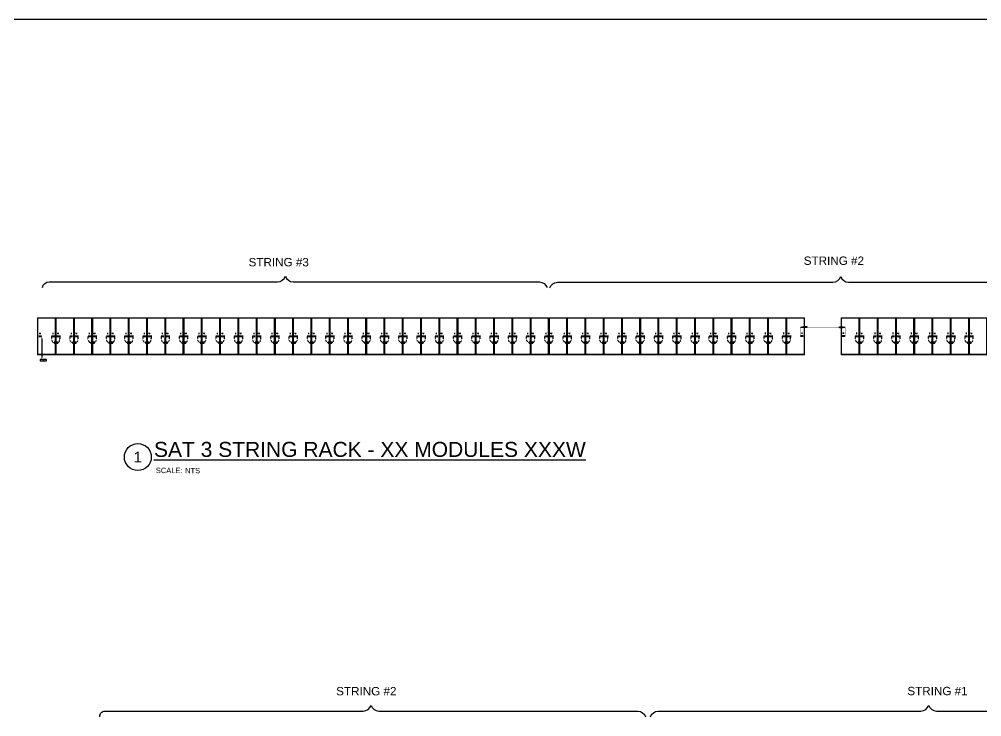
# Model space of a CAD drawing. Header units: feet. Extents: x -9903 to 12307, y -41 to 4121.
# Drawn here: x 8248 to 10553, y 2451 to 4121 of the extents above; entities that cross this region are included whole.
import ezdxf
from ezdxf.enums import TextEntityAlignment as Align

# ---------------------------------------------------------------- set-up
doc = ezdxf.new("R2010")
doc.units = ezdxf.units.FT
doc.header["$MEASUREMENT"] = 0
doc.linetypes.add('HIDDEN', pattern=[0.375, 0.25, -0.125])
for name, color, linetype in [('E-HARN-COMP', 8, 'Continuous'), ('E-TRNK-CABL-NEG', 6, 'HIDDEN'), ('E-TRUNK-CABLE-POS', 6, 'HIDDEN'), ('G-ANNO-TEXT', 1, 'Continuous'), ('Polarity-Text', 7, 'Continuous')]:
    doc.layers.add(name, color=color, linetype=linetype)
doc.styles.add('NEI-A', font='arial.ttf')

# ---------------------------------------------------------------- blocks, each defined once
blk = doc.blocks.new('DETAIL_TITLE')
blk.add_circle((0.592, -0.513), 0.25)
at = {"style": 'NEI-A'}
blk.add_attdef('DETAIL_TITLE_001', (0.91, -0.485), '', height=0.2, dxfattribs=at)
at = {"style": 'NEI-A', "flags": 8}
blk.add_attdef('#', text='', height=0.2, dxfattribs=at).set_placement((0.592, -0.511), align=Align.MIDDLE_CENTER)
at = {"style": 'NEI-A'}
for tag, p in [('SCALE:', (0.939, -0.738)), ('1"_=_', (1.547, -0.738))]:
    blk.add_attdef(tag, text='', height=0.1, dxfattribs=at).set_placement(p, align=Align.BOTTOM_LEFT)

msp = doc.modelspace()

# ---------------------------------------------------------------- linework, layer by layer
msp.add_line((8204.9, 4121), (12307.4, 4121))
at = {"lineweight": 5}
for points in [[(8335.5, 3406.2), (8335.5, 3317.6), (8291.8, 3317.6), (8291.8, 3406.2)], [(8334.2, 3404.9), (8293.1, 3404.9), (8293.1, 3318.8), (8334.2, 3318.8)], [(8379.2, 3406.2), (8379.2, 3317.6), (8335.5, 3317.6), (8335.5, 3406.2)], [(8378, 3404.9), (8336.8, 3404.9), (8336.8, 3318.8), (8378, 3318.8)], [(8423, 3406.2), (8423, 3317.6), (8379.3, 3317.6), (8379.3, 3406.2)], [(8421.7, 3404.9), (8380.6, 3404.9), (8380.6, 3318.8), (8421.7, 3318.8)], [(8466.7, 3406.2), (8466.7, 3317.6), (8423, 3317.6), (8423, 3406.2)], [(8465.4, 3404.9), (8424.3, 3404.9), (8424.3, 3318.8), (8465.4, 3318.8)], [(8510.4, 3406.2), (8510.4, 3317.6), (8466.7, 3317.6), (8466.7, 3406.2)], [(8509.2, 3404.9), (8468, 3404.9), (8468, 3318.8), (8509.2, 3318.8)], [(8554.2, 3406.2), (8554.2, 3317.6), (8510.5, 3317.6), (8510.5, 3406.2)], [(8552.9, 3404.9), (8511.7, 3404.9), (8511.7, 3318.8), (8552.9, 3318.8)], [(8597.9, 3406.2), (8597.9, 3317.6), (8554.2, 3317.6), (8554.2, 3406.2)], [(8596.6, 3404.9), (8555.5, 3404.9), (8555.5, 3318.8), (8596.6, 3318.8)], [(8641.6, 3406.2), (8641.6, 3317.6), (8597.9, 3317.6), (8597.9, 3406.2)], [(8640.4, 3404.9), (8599.2, 3404.9), (8599.2, 3318.8), (8640.4, 3318.8)], [(8685.4, 3406.2), (8685.4, 3317.6), (8641.7, 3317.6), (8641.7, 3406.2)], [(8684.1, 3404.9), (8643, 3404.9), (8643, 3318.8), (8684.1, 3318.8)], [(8729.1, 3406.2), (8729.1, 3317.6), (8685.4, 3317.6), (8685.4, 3406.2)], [(8727.9, 3404.9), (8686.7, 3404.9), (8686.7, 3318.8), (8727.9, 3318.8)], [(8772.9, 3406.2), (8772.9, 3317.6), (8729.2, 3317.6), (8729.2, 3406.2)], [(8771.6, 3404.9), (8730.4, 3404.9), (8730.4, 3318.8), (8771.6, 3318.8)], [(8816.6, 3406.2), (8816.6, 3317.6), (8772.9, 3317.6), (8772.9, 3406.2)], [(8815.3, 3404.9), (8774.2, 3404.9), (8774.2, 3318.8), (8815.3, 3318.8)], [(8860.4, 3406.2), (8860.4, 3317.6), (8816.7, 3317.6), (8816.7, 3406.2)], [(8859.1, 3404.9), (8817.9, 3404.9), (8817.9, 3318.8), (8859.1, 3318.8)], [(8904.1, 3406.2), (8904.1, 3317.6), (8860.4, 3317.6), (8860.4, 3406.2)], [(8902.8, 3404.9), (8861.7, 3404.9), (8861.7, 3318.8), (8902.8, 3318.8)], [(8947.8, 3406.2), (8947.8, 3317.6), (8904.1, 3317.6), (8904.1, 3406.2)], [(8946.5, 3404.9), (8905.4, 3404.9), (8905.4, 3318.8), (8946.5, 3318.8)], [(8991.5, 3406.2), (8991.5, 3317.6), (8947.8, 3317.6), (8947.8, 3406.2)], [(8990.3, 3404.9), (8949.1, 3404.9), (8949.1, 3318.8), (8990.3, 3318.8)], [(9035.3, 3406.2), (9035.3, 3317.6), (8991.6, 3317.6), (8991.6, 3406.2)], [(9034, 3404.9), (8992.9, 3404.9), (8992.9, 3318.8), (9034, 3318.8)], [(9079, 3406.2), (9079, 3317.6), (9035.3, 3317.6), (9035.3, 3406.2)], [(9077.7, 3404.9), (9036.6, 3404.9), (9036.6, 3318.8), (9077.7, 3318.8)], [(9122.8, 3406.2), (9122.8, 3317.6), (9079.1, 3317.6), (9079.1, 3406.2)], [(9121.5, 3404.9), (9080.3, 3404.9), (9080.3, 3318.8), (9121.5, 3318.8)], [(9166.5, 3406.2), (9166.5, 3317.6), (9122.8, 3317.6), (9122.8, 3406.2)], [(9165.2, 3404.9), (9124.1, 3404.9), (9124.1, 3318.8), (9165.2, 3318.8)], [(9210.2, 3406.2), (9210.2, 3317.6), (9166.6, 3317.6), (9166.6, 3406.2)], [(9209, 3404.9), (9167.8, 3404.9), (9167.8, 3318.8), (9209, 3318.8)], [(9254, 3406.2), (9254, 3317.6), (9210.3, 3317.6), (9210.3, 3406.2)], [(9252.7, 3404.9), (9211.5, 3404.9), (9211.5, 3318.8), (9252.7, 3318.8)], [(9297.7, 3406.2), (9297.7, 3317.6), (9254, 3317.6), (9254, 3406.2)], [(9296.4, 3405), (9255.3, 3405), (9255.3, 3318.8), (9296.4, 3318.8)], [(9341.4, 3406.2), (9341.4, 3317.6), (9297.7, 3317.6), (9297.7, 3406.2)], [(9340.1, 3405), (9299, 3405), (9299, 3318.8), (9340.1, 3318.8)], [(9385.2, 3406.2), (9385.2, 3317.6), (9341.5, 3317.6), (9341.5, 3406.2)], [(9383.9, 3405), (9342.7, 3405), (9342.7, 3318.8), (9383.9, 3318.8)], [(9428.9, 3406.2), (9428.9, 3317.6), (9385.2, 3317.6), (9385.2, 3406.2)], [(9427.6, 3405), (9386.5, 3405), (9386.5, 3318.8), (9427.6, 3318.8)], [(9472.6, 3406.2), (9472.6, 3317.6), (9428.9, 3317.6), (9428.9, 3406.2)], [(9471.4, 3405), (9430.2, 3405), (9430.2, 3318.8), (9471.4, 3318.8)], [(9516.3, 3406.2), (9516.3, 3317.6), (9472.7, 3317.6), (9472.7, 3406.2)], [(9515.1, 3405), (9473.9, 3405), (9473.9, 3318.8), (9515.1, 3318.8)], [(9560.1, 3406.2), (9560.1, 3317.6), (9516.4, 3317.6), (9516.4, 3406.2)], [(9558.8, 3405), (9517.7, 3405), (9517.7, 3318.8), (9558.8, 3318.8)], [(9603.8, 3406.2), (9603.8, 3317.6), (9560.1, 3317.6), (9560.1, 3406.2)], [(9602.6, 3405), (9561.4, 3405), (9561.4, 3318.8), (9602.6, 3318.8)], [(9647.6, 3406.2), (9647.6, 3317.6), (9603.9, 3317.6), (9603.9, 3406.2)], [(9646.3, 3405), (9605.2, 3405), (9605.2, 3318.8), (9646.3, 3318.8)], [(9691.3, 3406.2), (9691.3, 3317.6), (9647.6, 3317.6), (9647.6, 3406.2)], [(9690, 3405), (9648.9, 3405), (9648.9, 3318.8), (9690, 3318.8)], [(9735.1, 3406.2), (9735.1, 3317.6), (9691.4, 3317.6), (9691.4, 3406.2)], [(9733.8, 3405), (9692.6, 3405), (9692.6, 3318.8), (9733.8, 3318.8)], [(9778.8, 3406.2), (9778.8, 3317.6), (9735.1, 3317.6), (9735.1, 3406.2)], [(9777.5, 3405), (9736.4, 3405), (9736.4, 3318.8), (9777.5, 3318.8)], [(9822.5, 3406.2), (9822.5, 3317.6), (9778.8, 3317.6), (9778.8, 3406.2)], [(9821.3, 3405), (9780.1, 3405), (9780.1, 3318.8), (9821.3, 3318.8)], [(9866.3, 3406.2), (9866.3, 3317.6), (9822.6, 3317.6), (9822.6, 3406.2)], [(9865, 3405), (9823.8, 3405), (9823.8, 3318.8), (9865, 3318.8)], [(9910, 3406.2), (9910, 3317.6), (9866.3, 3317.6), (9866.3, 3406.2)], [(9908.7, 3405), (9867.6, 3405), (9867.6, 3318.8), (9908.7, 3318.8)], [(9953.7, 3406.2), (9953.7, 3317.6), (9910, 3317.6), (9910, 3406.2)], [(9952.4, 3405), (9911.3, 3405), (9911.3, 3318.8), (9952.4, 3318.8)], [(9997.4, 3406.2), (9997.4, 3317.6), (9953.7, 3317.6), (9953.7, 3406.2)], [(9996.2, 3405), (9955, 3405), (9955, 3318.9), (9996.2, 3318.9)], [(10041.2, 3406.2), (10041.2, 3317.6), (9997.5, 3317.6), (9997.5, 3406.2)], [(10039.9, 3405), (9998.7, 3405), (9998.7, 3318.9), (10039.9, 3318.9)], [(10084.9, 3406.2), (10084.9, 3317.6), (10041.2, 3317.6), (10041.2, 3406.2)], [(10083.7, 3405), (10042.5, 3405), (10042.5, 3318.9), (10083.7, 3318.9)], [(10128.6, 3406.2), (10128.6, 3317.6), (10085, 3317.6), (10085, 3406.2)], [(10127.4, 3405), (10086.2, 3405), (10086.2, 3318.9), (10127.4, 3318.9)], [(10259.8, 3406.2), (10259.8, 3317.6), (10216.2, 3317.6), (10216.2, 3406.2)], [(10258.6, 3405), (10217.4, 3405), (10217.4, 3318.9), (10258.6, 3318.9)], [(10303.6, 3406.2), (10303.6, 3317.6), (10259.9, 3317.6), (10259.9, 3406.2)], [(10302.3, 3405), (10261.1, 3405), (10261.1, 3318.9), (10302.3, 3318.9)], [(10347.3, 3406.2), (10347.3, 3317.6), (10303.6, 3317.6), (10303.6, 3406.2)], [(10346.1, 3405), (10304.9, 3405), (10304.9, 3318.9), (10346.1, 3318.9)], [(10391.1, 3406.2), (10391.1, 3317.6), (10347.4, 3317.6), (10347.4, 3406.2)], [(10389.8, 3405), (10348.6, 3405), (10348.6, 3318.9), (10389.8, 3318.9)], [(10434.8, 3406.2), (10434.8, 3317.6), (10391.1, 3317.6), (10391.1, 3406.2)], [(10433.5, 3405), (10392.4, 3405), (10392.4, 3318.9), (10433.5, 3318.9)], [(10478.5, 3406.2), (10478.5, 3317.6), (10434.8, 3317.6), (10434.8, 3406.2)], [(10477.2, 3405), (10436.1, 3405), (10436.1, 3318.9), (10477.2, 3318.9)], [(10522.3, 3406.2), (10522.3, 3317.6), (10478.6, 3317.6), (10478.6, 3406.2)], [(10521, 3405), (10479.8, 3405), (10479.8, 3318.9), (10521, 3318.9)], [(10566, 3406.2), (10566, 3317.6), (10522.3, 3317.6), (10522.3, 3406.2)], [(10564.7, 3405), (10523.6, 3405), (10523.6, 3318.9), (10564.7, 3318.9)]]:
    msp.add_lwpolyline(points, close=True, dxfattribs=at)
at = {"layer": 'E-HARN-COMP', "const_width": 5}
for points in [[(10118.7, 3362.3), (10126.1, 3362.3)], [(10218.3, 3362.3), (10225.7, 3362.3)], [(8294.9, 3361.4), (8302.4, 3361.4)], [(8325.4, 3361.6), (8332.9, 3361.6)], [(8337.8, 3361.5), (8345.3, 3361.5)], [(8369.1, 3361.6), (8376.6, 3361.6)], [(8381.5, 3361.5), (8389, 3361.5)], [(8412.9, 3361.6), (8420.4, 3361.6)], [(8425.3, 3361.5), (8432.7, 3361.5)], [(8456.6, 3361.6), (8464.1, 3361.6)], [(8469, 3361.5), (8476.5, 3361.5)], [(8500.3, 3361.6), (8507.8, 3361.6)], [(8512.7, 3361.5), (8520.2, 3361.5)], [(8544.1, 3361.6), (8551.5, 3361.6)], [(8556.5, 3361.5), (8563.9, 3361.5)], [(8587.8, 3361.6), (8595.2, 3361.6)], [(8600.2, 3361.5), (8607.6, 3361.5)], [(8631.6, 3361.6), (8639, 3361.6)], [(8643.9, 3361.5), (8651.4, 3361.5)], [(8675.3, 3361.6), (8682.7, 3361.6)], [(8687.7, 3361.5), (8695.1, 3361.5)], [(8719, 3361.7), (8726.5, 3361.7)], [(8731.4, 3361.5), (8738.8, 3361.5)], [(8762.8, 3361.7), (8770.2, 3361.7)], [(8775.2, 3361.5), (8782.6, 3361.5)], [(8806.5, 3361.7), (8814, 3361.7)], [(8818.9, 3361.5), (8826.4, 3361.5)], [(8850.3, 3361.7), (8857.7, 3361.7)], [(8862.7, 3361.5), (8870.1, 3361.5)], [(8894, 3361.7), (8901.4, 3361.7)], [(8906.4, 3361.5), (8913.8, 3361.5)], [(8937.7, 3361.7), (8945.2, 3361.7)], [(8950.1, 3361.5), (8957.6, 3361.5)], [(8981.4, 3361.7), (8988.9, 3361.7)], [(8993.8, 3361.5), (9001.3, 3361.5)], [(9025.2, 3361.7), (9032.6, 3361.7)], [(9037.6, 3361.5), (9045, 3361.5)], [(9068.9, 3361.7), (9076.4, 3361.7)], [(9081.3, 3361.5), (9088.8, 3361.5)], [(9112.6, 3361.7), (9120.1, 3361.7)], [(9125, 3361.5), (9132.5, 3361.5)], [(9156.4, 3361.7), (9163.8, 3361.7)], [(9168.8, 3361.5), (9176.2, 3361.5)], [(9200.2, 3361.7), (9207.6, 3361.7)], [(9212.5, 3361.5), (9220, 3361.5)], [(9243.9, 3361.7), (9251.3, 3361.7)], [(9256.3, 3361.5), (9263.7, 3361.5)], [(9287.6, 3361.7), (9295.1, 3361.7)], [(9300, 3361.5), (9307.5, 3361.5)], [(9331.4, 3361.7), (9338.8, 3361.7)], [(9343.8, 3361.5), (9351.2, 3361.5)], [(9375.1, 3361.7), (9382.5, 3361.7)], [(9387.5, 3361.5), (9394.9, 3361.5)], [(9418.8, 3361.7), (9426.3, 3361.7)], [(9431.2, 3361.5), (9438.7, 3361.5)], [(9462.5, 3361.7), (9470, 3361.7)], [(9474.9, 3361.5), (9482.4, 3361.5)], [(9506.3, 3361.7), (9513.7, 3361.7)], [(9518.7, 3361.5), (9526.1, 3361.5)], [(9550, 3361.7), (9557.5, 3361.7)], [(9562.4, 3361.5), (9569.9, 3361.5)], [(9593.7, 3361.7), (9601.2, 3361.7)], [(9606.1, 3361.5), (9613.6, 3361.5)], [(9637.5, 3361.7), (9645, 3361.7)], [(9649.9, 3361.5), (9657.3, 3361.5)], [(9681.2, 3361.7), (9688.7, 3361.7)], [(9693.6, 3361.5), (9701.1, 3361.5)], [(9725, 3361.7), (9732.4, 3361.7)], [(9737.4, 3361.5), (9744.8, 3361.5)], [(9768.7, 3361.7), (9776.2, 3361.7)], [(9781.1, 3361.5), (9788.5, 3361.5)], [(9812.4, 3361.7), (9819.9, 3361.7)], [(9824.8, 3361.5), (9832.3, 3361.5)], [(9856.2, 3361.7), (9863.6, 3361.7)], [(9868.6, 3361.5), (9876, 3361.5)], [(9899.9, 3361.7), (9907.4, 3361.7)], [(9912.3, 3361.5), (9919.7, 3361.5)], [(9943.7, 3361.7), (9951.1, 3361.7)], [(9956, 3361.5), (9963.5, 3361.5)], [(9987.4, 3361.7), (9994.8, 3361.7)], [(9999.8, 3361.5), (10007.2, 3361.5)], [(10031.1, 3361.7), (10038.6, 3361.7)], [(10043.5, 3361.5), (10051, 3361.5)], [(10074.9, 3361.7), (10082.3, 3361.7)], [(10087.3, 3361.5), (10094.7, 3361.5)], [(10249.8, 3361.7), (10257.2, 3361.7)], [(10262.2, 3361.5), (10269.6, 3361.5)], [(10293.5, 3361.7), (10300.9, 3361.7)], [(10305.9, 3361.5), (10313.3, 3361.5)], [(10337.2, 3361.7), (10344.7, 3361.7)], [(10349.6, 3361.5), (10357.1, 3361.5)], [(10381, 3361.7), (10388.4, 3361.7)], [(10393.4, 3361.5), (10400.8, 3361.5)], [(10424.7, 3361.7), (10432.1, 3361.7)], [(10437.1, 3361.5), (10444.5, 3361.5)], [(10468.4, 3361.7), (10475.9, 3361.7)], [(10480.8, 3361.5), (10488.3, 3361.5)], [(10512.1, 3361.7), (10519.6, 3361.7)], [(10524.5, 3361.5), (10532, 3361.5)]]:
    msp.add_lwpolyline(points, dxfattribs=at)
at = {"layer": 'E-HARN-COMP'}
for points in [[(10129.8, 3385), (10129.8, 3382.7), (10125.2, 3382.7), (10125.2, 3385)], [(10134.4, 3385), (10134.4, 3382.7), (10129.8, 3382.7), (10129.8, 3385)], [(10216.8, 3384.7), (10216.8, 3382.4), (10212.2, 3382.4), (10212.2, 3384.7)], [(10221.4, 3384.7), (10221.4, 3382.4), (10216.8, 3382.4), (10216.8, 3384.7)], [(8306.1, 3302.7), (8306.1, 3306.4), (8298.6, 3306.4), (8298.6, 3302.7)], [(8313.5, 3302.7), (8313.5, 3306.4), (8306.1, 3306.4), (8306.1, 3302.7)]]:
    msp.add_lwpolyline(points, close=True, dxfattribs=at)
for points in [[(8336.4, 3347.4), (8331.9, 3347.4), (8331.9, 3345.1), (8336.4, 3345.1)], [(8336.4, 3345.1), (8341, 3345.1), (8341, 3347.4), (8336.4, 3347.4)], [(8380.2, 3347.4), (8375.6, 3347.4), (8375.6, 3345.1), (8380.2, 3345.1)], [(8380.2, 3345.1), (8384.7, 3345.1), (8384.7, 3347.4), (8380.2, 3347.4)], [(8423.9, 3347.4), (8419.4, 3347.4), (8419.4, 3345.1), (8423.9, 3345.1)], [(8423.9, 3345.1), (8428.5, 3345.1), (8428.5, 3347.4), (8423.9, 3347.4)], [(8467.6, 3347.4), (8463.1, 3347.4), (8463.1, 3345.1), (8467.6, 3345.1)], [(8467.6, 3345.1), (8472.2, 3345.1), (8472.2, 3347.4), (8467.6, 3347.4)], [(8511.4, 3347.4), (8506.8, 3347.4), (8506.8, 3345.1), (8511.4, 3345.1)], [(8511.4, 3345.1), (8515.9, 3345.1), (8515.9, 3347.4), (8511.4, 3347.4)], [(8555.1, 3347.4), (8550.5, 3347.4), (8550.5, 3345.1), (8555.1, 3345.1)], [(8555.1, 3345.1), (8559.7, 3345.1), (8559.7, 3347.4), (8555.1, 3347.4)], [(8598.8, 3347.4), (8594.2, 3347.4), (8594.2, 3345.1), (8598.8, 3345.1)], [(8598.8, 3345.1), (8603.4, 3345.1), (8603.4, 3347.4), (8598.8, 3347.4)], [(8642.6, 3347.4), (8638, 3347.4), (8638, 3345.1), (8642.6, 3345.1)], [(8642.6, 3345.1), (8647.1, 3345.1), (8647.1, 3347.4), (8642.6, 3347.4)], [(8686.3, 3347.4), (8681.7, 3347.4), (8681.7, 3345.1), (8686.3, 3345.1)], [(8686.3, 3345.1), (8690.9, 3345.1), (8690.9, 3347.4), (8686.3, 3347.4)], [(8730, 3347.4), (8725.5, 3347.4), (8725.5, 3345.1), (8730, 3345.1)], [(8730, 3345.1), (8734.6, 3345.1), (8734.6, 3347.4), (8730, 3347.4)], [(8773.8, 3347.4), (8769.2, 3347.4), (8769.2, 3345.1), (8773.8, 3345.1)], [(8773.8, 3345.1), (8778.4, 3345.1), (8778.4, 3347.4), (8773.8, 3347.4)], [(8817.5, 3347.4), (8813, 3347.4), (8813, 3345.1), (8817.5, 3345.1)], [(8817.5, 3345.1), (8822.1, 3345.1), (8822.1, 3347.4), (8817.5, 3347.4)], [(8861.3, 3347.4), (8856.7, 3347.4), (8856.7, 3345.1), (8861.3, 3345.1)], [(8861.3, 3345.1), (8865.9, 3345.1), (8865.9, 3347.4), (8861.3, 3347.4)], [(8905, 3347.4), (8900.4, 3347.4), (8900.4, 3345.1), (8905, 3345.1)], [(8905, 3345.1), (8909.6, 3345.1), (8909.6, 3347.4), (8905, 3347.4)], [(8948.7, 3347.4), (8944.2, 3347.4), (8944.2, 3345.1), (8948.7, 3345.1)], [(8948.7, 3345.1), (8953.3, 3345.1), (8953.3, 3347.4), (8948.7, 3347.4)], [(8992.5, 3347.4), (8987.9, 3347.4), (8987.9, 3345.1), (8992.5, 3345.1)], [(8992.5, 3345.1), (8997, 3345.1), (8997, 3347.4), (8992.5, 3347.4)], [(9036.2, 3347.4), (9031.6, 3347.4), (9031.6, 3345.1), (9036.2, 3345.1)], [(9036.2, 3345.1), (9040.7, 3345.1), (9040.7, 3347.4), (9036.2, 3347.4)], [(9079.9, 3347.4), (9075.4, 3347.4), (9075.4, 3345.1), (9079.9, 3345.1)], [(9079.9, 3345.1), (9084.5, 3345.1), (9084.5, 3347.4), (9079.9, 3347.4)], [(9123.7, 3347.4), (9119.1, 3347.4), (9119.1, 3345.1), (9123.7, 3345.1)], [(9123.7, 3345.1), (9128.2, 3345.1), (9128.2, 3347.4), (9123.7, 3347.4)], [(9167.4, 3347.4), (9162.8, 3347.4), (9162.8, 3345.1), (9167.4, 3345.1)], [(9167.4, 3345.1), (9172, 3345.1), (9172, 3347.4), (9167.4, 3347.4)], [(9211.2, 3347.4), (9206.6, 3347.4), (9206.6, 3345.1), (9211.2, 3345.1)], [(9211.2, 3345.1), (9215.7, 3345.1), (9215.7, 3347.4), (9211.2, 3347.4)], [(9254.9, 3347.4), (9250.3, 3347.4), (9250.3, 3345.1), (9254.9, 3345.1)], [(9254.9, 3345.1), (9259.5, 3345.1), (9259.5, 3347.4), (9254.9, 3347.4)], [(9298.7, 3347.4), (9294.1, 3347.4), (9294.1, 3345.1), (9298.7, 3345.1)], [(9298.7, 3345.1), (9303.2, 3345.1), (9303.2, 3347.4), (9298.7, 3347.4)], [(9342.4, 3347.4), (9337.8, 3347.4), (9337.8, 3345.1), (9342.4, 3345.1)], [(9342.4, 3345.1), (9346.9, 3345.1), (9346.9, 3347.4), (9342.4, 3347.4)], [(9386.1, 3347.4), (9381.5, 3347.4), (9381.5, 3345.1), (9386.1, 3345.1)], [(9386.1, 3345.1), (9390.7, 3345.1), (9390.7, 3347.4), (9386.1, 3347.4)], [(9429.8, 3347.4), (9425.3, 3347.4), (9425.3, 3345.1), (9429.8, 3345.1)], [(9429.8, 3345.1), (9434.4, 3345.1), (9434.4, 3347.4), (9429.8, 3347.4)], [(9473.6, 3347.4), (9469, 3347.4), (9469, 3345.1), (9473.6, 3345.1)], [(9473.6, 3345.1), (9478.1, 3345.1), (9478.1, 3347.4), (9473.6, 3347.4)], [(9517.3, 3347.4), (9512.7, 3347.4), (9512.7, 3345.1), (9517.3, 3345.1)], [(9517.3, 3345.1), (9521.9, 3345.1), (9521.9, 3347.4), (9517.3, 3347.4)], [(9561, 3347.4), (9556.5, 3347.4), (9556.5, 3345.1), (9561, 3345.1)], [(9561, 3345.1), (9565.6, 3345.1), (9565.6, 3347.4), (9561, 3347.4)], [(9604.8, 3347.4), (9600.2, 3347.4), (9600.2, 3345.1), (9604.8, 3345.1)], [(9604.8, 3345.1), (9609.3, 3345.1), (9609.3, 3347.4), (9604.8, 3347.4)], [(9648.5, 3347.4), (9643.9, 3347.4), (9643.9, 3345.1), (9648.5, 3345.1)], [(9648.5, 3345.1), (9653.1, 3345.1), (9653.1, 3347.4), (9648.5, 3347.4)], [(9692.2, 3347.4), (9687.7, 3347.4), (9687.7, 3345.1), (9692.2, 3345.1)], [(9692.2, 3345.1), (9696.8, 3345.1), (9696.8, 3347.4), (9692.2, 3347.4)], [(9736, 3347.4), (9731.4, 3347.4), (9731.4, 3345.1), (9736, 3345.1)], [(9736, 3345.1), (9740.6, 3345.1), (9740.6, 3347.4), (9736, 3347.4)], [(9779.7, 3347.4), (9775.2, 3347.4), (9775.2, 3345.1), (9779.7, 3345.1)], [(9779.7, 3345.1), (9784.3, 3345.1), (9784.3, 3347.4), (9779.7, 3347.4)], [(9823.4, 3347.4), (9818.9, 3347.4), (9818.9, 3345.1), (9823.4, 3345.1)], [(9823.4, 3345.1), (9828, 3345.1), (9828, 3347.4), (9823.4, 3347.4)], [(9867.2, 3347.4), (9862.6, 3347.4), (9862.6, 3345.1), (9867.2, 3345.1)], [(9867.2, 3345.1), (9871.8, 3345.1), (9871.8, 3347.4), (9867.2, 3347.4)], [(9910.9, 3347.4), (9906.4, 3347.4), (9906.4, 3345.1), (9910.9, 3345.1)], [(9910.9, 3345.1), (9915.5, 3345.1), (9915.5, 3347.4), (9910.9, 3347.4)], [(9954.7, 3347.4), (9950.1, 3347.4), (9950.1, 3345.1), (9954.7, 3345.1)], [(9954.7, 3345.1), (9959.2, 3345.1), (9959.2, 3347.4), (9954.7, 3347.4)], [(9998.4, 3347.4), (9993.8, 3347.4), (9993.8, 3345.1), (9998.4, 3345.1)], [(9998.4, 3345.1), (10003, 3345.1), (10003, 3347.4), (9998.4, 3347.4)], [(10042.1, 3347.4), (10037.6, 3347.4), (10037.6, 3345.1), (10042.1, 3345.1)], [(10042.1, 3345.1), (10046.7, 3345.1), (10046.7, 3347.4), (10042.1, 3347.4)], [(10085.9, 3347.4), (10081.3, 3347.4), (10081.3, 3345.1), (10085.9, 3345.1)], [(10085.9, 3345.1), (10090.4, 3345.1), (10090.4, 3347.4), (10085.9, 3347.4)], [(10260.8, 3347.4), (10256.2, 3347.4), (10256.2, 3345.1), (10260.8, 3345.1)], [(10260.8, 3345.1), (10265.3, 3345.1), (10265.3, 3347.4), (10260.8, 3347.4)], [(10304.5, 3347.4), (10299.9, 3347.4), (10299.9, 3345.1), (10304.5, 3345.1)], [(10304.5, 3345.1), (10309.1, 3345.1), (10309.1, 3347.4), (10304.5, 3347.4)], [(10348.3, 3347.4), (10343.7, 3347.4), (10343.7, 3345.1), (10348.3, 3345.1)], [(10348.3, 3345.1), (10352.8, 3345.1), (10352.8, 3347.4), (10348.3, 3347.4)], [(10392, 3347.4), (10387.4, 3347.4), (10387.4, 3345.1), (10392, 3345.1)], [(10392, 3345.1), (10396.5, 3345.1), (10396.5, 3347.4), (10392, 3347.4)], [(10435.7, 3347.4), (10431.1, 3347.4), (10431.1, 3345.1), (10435.7, 3345.1)], [(10435.7, 3345.1), (10440.3, 3345.1), (10440.3, 3347.4), (10435.7, 3347.4)], [(10479.4, 3347.4), (10474.9, 3347.4), (10474.9, 3345.1), (10479.4, 3345.1)], [(10479.4, 3345.1), (10484, 3345.1), (10484, 3347.4), (10479.4, 3347.4)], [(10523.2, 3347.4), (10518.6, 3347.4), (10518.6, 3345.1), (10523.2, 3345.1)], [(10523.2, 3345.1), (10527.7, 3345.1), (10527.7, 3347.4), (10523.2, 3347.4)]]:
    msp.add_lwpolyline(points, dxfattribs=at)
at = {"layer": 'E-TRNK-CABL-NEG', "ltscale": 0.1}
msp.add_lwpolyline([(10118.7, 3362.3), (10118.7, 3383.9), (10125.2, 3383.9)], dxfattribs=at)
at = {"layer": 'E-TRNK-CABL-NEG', "color": 7, "linetype": 'Continuous', "ltscale": 0.1, "const_width": 1}
msp.add_lwpolyline([(10134.4, 3383.8), (10212.2, 3383.4)], dxfattribs=at)
at = {"layer": 'E-TRNK-CABL-NEG', "ltscale": 0.1}
for points in [[(8325.4, 3361.1), (8325.4, 3352.9, 0.143627), (8331.9, 3346.2, 0.319123)], [(8369.1, 3361.1), (8369.1, 3352.9, 0.143627), (8375.6, 3346.2, 0.319123)], [(8412.9, 3361.1), (8412.9, 3352.9, 0.143627), (8419.4, 3346.2, 0.319123)], [(8456.6, 3361.1), (8456.6, 3352.9, 0.143627), (8463.1, 3346.2, 0.319123)], [(8500.3, 3361.1), (8500.3, 3352.9, 0.143627), (8506.8, 3346.2, 0.319123)], [(8544.1, 3361.1), (8544.1, 3352.9, 0.143627), (8550.5, 3346.2, 0.319123)], [(8587.8, 3361.1), (8587.8, 3352.9, 0.143627), (8594.2, 3346.2, 0.319123)], [(8631.6, 3361.1), (8631.6, 3352.9, 0.143627), (8638, 3346.2, 0.319123)], [(8675.3, 3361.1), (8675.3, 3352.9, 0.143627), (8681.7, 3346.2, 0.319123)], [(8719, 3361.1), (8719, 3352.9, 0.143627), (8725.5, 3346.2, 0.319123)], [(8762.8, 3361.1), (8762.8, 3352.9, 0.143627), (8769.2, 3346.2, 0.319123)], [(8806.5, 3361.1), (8806.5, 3352.9, 0.143627), (8813, 3346.2, 0.319123)], [(8850.3, 3361.1), (8850.3, 3352.9, 0.143627), (8856.7, 3346.2, 0.319123)], [(8894, 3361.1), (8894, 3352.9, 0.143627), (8900.4, 3346.2, 0.319123)], [(8937.7, 3361.1), (8937.7, 3352.9, 0.143627), (8944.2, 3346.2, 0.319123)], [(8981.4, 3361.1), (8981.4, 3352.9, 0.143627), (8987.9, 3346.2, 0.319123)], [(9025.2, 3361.1), (9025.2, 3352.9, 0.143627), (9031.6, 3346.2, 0.319123)], [(9068.9, 3361.1), (9068.9, 3352.9, 0.143627), (9075.4, 3346.3, 0.319123)], [(9112.6, 3361.1), (9112.6, 3352.9, 0.143627), (9119.1, 3346.3, 0.319123)], [(9156.4, 3361.1), (9156.4, 3352.9, 0.143627), (9162.8, 3346.3, 0.319123)], [(9200.2, 3361.1), (9200.2, 3352.9, 0.143627), (9206.6, 3346.3, 0.319123)], [(9243.9, 3361.1), (9243.9, 3352.9, 0.143627), (9250.3, 3346.3, 0.319123)], [(9287.6, 3361.1), (9287.6, 3352.9, 0.143627), (9294.1, 3346.3, 0.319123)], [(9331.4, 3361.1), (9331.4, 3352.9, 0.143627), (9337.8, 3346.3, 0.319123)], [(9375.1, 3361.1), (9375.1, 3352.9, 0.143627), (9381.5, 3346.3, 0.319123)], [(9418.8, 3361.1), (9418.8, 3352.9, 0.143627), (9425.3, 3346.3, 0.319123)], [(9462.5, 3361.1), (9462.5, 3352.9, 0.143627), (9469, 3346.3, 0.319123)], [(9506.3, 3361.1), (9506.3, 3352.9, 0.143627), (9512.7, 3346.3, 0.319123)], [(9550, 3361.1), (9550, 3352.9, 0.143627), (9556.5, 3346.3, 0.319123)], [(9593.7, 3361.1), (9593.7, 3352.9, 0.143627), (9600.2, 3346.3, 0.319123)], [(9637.5, 3361.1), (9637.5, 3352.9, 0.143627), (9643.9, 3346.3, 0.319123)], [(9681.2, 3361.1), (9681.2, 3352.9, 0.143627), (9687.7, 3346.3, 0.319123)], [(9725, 3361.1), (9725, 3352.9, 0.143627), (9731.4, 3346.3, 0.319123)], [(9768.7, 3361.1), (9768.7, 3352.9, 0.143627), (9775.2, 3346.3, 0.319123)], [(9812.4, 3361.1), (9812.4, 3352.9, 0.143627), (9818.9, 3346.3, 0.319123)], [(9856.2, 3361.1), (9856.2, 3352.9, 0.143627), (9862.6, 3346.3, 0.319123)], [(9899.9, 3361.1), (9899.9, 3352.9, 0.143627), (9906.4, 3346.3, 0.319123)], [(9943.7, 3361.1), (9943.7, 3352.9, 0.143627), (9950.1, 3346.3, 0.319123)], [(9987.4, 3361.1), (9987.4, 3352.9, 0.143627), (9993.8, 3346.3, 0.319123)], [(10031.1, 3361.1), (10031.1, 3352.9, 0.143627), (10037.6, 3346.3, 0.319123)], [(10074.9, 3361.1), (10074.9, 3352.9, 0.143627), (10081.3, 3346.3, 0.319123)], [(10249.8, 3361.1), (10249.8, 3352.9, 0.143627), (10256.2, 3346.3, 0.319123)], [(10293.5, 3361.1), (10293.5, 3352.9, 0.143627), (10299.9, 3346.3, 0.319123)], [(10337.2, 3361.1), (10337.2, 3352.9, 0.143627), (10343.7, 3346.3, 0.319123)], [(10381, 3361.1), (10381, 3352.9, 0.143627), (10387.4, 3346.3, 0.319123)], [(10424.7, 3361.1), (10424.7, 3352.9, 0.143627), (10431.1, 3346.3, 0.319123)], [(10468.4, 3361.1), (10468.4, 3352.9, 0.143627), (10474.9, 3346.3, 0.319123)], [(10512.1, 3361.1), (10512.1, 3352.9, 0.143627), (10518.6, 3346.3, 0.319123)]]:
    msp.add_lwpolyline(points, format="xyb", dxfattribs=at)
at = {"layer": 'E-TRUNK-CABLE-POS', "ltscale": 0.1}
for points in [[(10221.3, 3384), (10225.7, 3384), (10225.7, 3362.3)], [(8302.4, 3361.4), (8302.4, 3306.4)]]:
    msp.add_lwpolyline(points, dxfattribs=at)
for points in [[(8345.3, 3363.5), (8345.1, 3354.9, -0.332931), (8341, 3346.6, -0.332931)], [(8389, 3363.5), (8388.9, 3354.9, -0.332931), (8384.7, 3346.6, -0.332931)], [(8432.7, 3363.5), (8432.6, 3354.9, -0.332931), (8428.5, 3346.6, -0.332931)], [(8476.5, 3363.5), (8476.3, 3354.9, -0.332931), (8472.2, 3346.6, -0.332931)], [(8520.2, 3363.5), (8520.1, 3354.9, -0.332931), (8515.9, 3346.6, -0.332931)], [(8563.9, 3363.5), (8563.8, 3354.9, -0.332931), (8559.7, 3346.6, -0.332931)], [(8607.6, 3363.5), (8607.5, 3354.9, -0.332931), (8603.4, 3346.6, -0.332931)], [(8651.4, 3363.5), (8651.3, 3354.9, -0.332931), (8647.1, 3346.6, -0.332931)], [(8695.1, 3363.5), (8695, 3354.9, -0.332931), (8690.9, 3346.6, -0.332931)], [(8738.8, 3363.5), (8738.7, 3354.9, -0.332931), (8734.6, 3346.6, -0.332931)], [(8782.6, 3363.5), (8782.5, 3354.9, -0.332931), (8778.4, 3346.6, -0.332931)], [(8826.4, 3363.5), (8826.2, 3354.9, -0.332931), (8822.1, 3346.6, -0.332931)], [(8870.1, 3363.5), (8870, 3354.9, -0.332931), (8865.9, 3346.6, -0.332931)], [(8913.8, 3363.5), (8913.7, 3354.9, -0.332931), (8909.6, 3346.6, -0.332931)], [(8957.6, 3363.5), (8957.4, 3354.9, -0.332931), (8953.3, 3346.6, -0.332931)], [(9001.3, 3363.5), (9001.2, 3354.9, -0.332931), (8997, 3346.6, -0.332931)], [(9045, 3363.5), (9044.9, 3354.9, -0.332931), (9040.7, 3346.6, -0.332931)], [(9088.8, 3363.5), (9088.6, 3354.9, -0.332931), (9084.5, 3346.6, -0.332931)], [(9132.5, 3363.5), (9132.4, 3354.9, -0.332931), (9128.2, 3346.6, -0.332931)], [(9176.2, 3363.5), (9176.1, 3354.9, -0.332931), (9172, 3346.6, -0.332931)], [(9220, 3363.5), (9219.9, 3354.9, -0.332931), (9215.7, 3346.6, -0.332931)], [(9263.7, 3363.5), (9263.6, 3354.9, -0.332931), (9259.5, 3346.6, -0.332931)], [(9307.5, 3363.5), (9307.4, 3354.9, -0.332931), (9303.2, 3346.6, -0.332931)], [(9351.2, 3363.5), (9351.1, 3354.9, -0.332931), (9346.9, 3346.6, -0.332931)], [(9394.9, 3363.5), (9394.8, 3354.9, -0.332931), (9390.7, 3346.6, -0.332931)], [(9438.7, 3363.5), (9438.5, 3354.9, -0.332931), (9434.4, 3346.6, -0.332931)], [(9482.4, 3363.5), (9482.3, 3354.9, -0.332931), (9478.1, 3346.6, -0.332931)], [(9526.1, 3363.5), (9526, 3354.9, -0.332931), (9521.9, 3346.6, -0.332931)], [(9569.9, 3363.5), (9569.7, 3354.9, -0.332931), (9565.6, 3346.6, -0.332931)], [(9613.6, 3363.5), (9613.5, 3354.9, -0.332931), (9609.3, 3346.6, -0.332931)], [(9657.3, 3363.5), (9657.2, 3354.9, -0.332931), (9653.1, 3346.6, -0.332931)], [(9701.1, 3363.5), (9700.9, 3354.9, -0.332931), (9696.8, 3346.6, -0.332931)], [(9744.8, 3363.5), (9744.7, 3354.9, -0.332931), (9740.6, 3346.6, -0.332931)], [(9788.5, 3363.5), (9788.4, 3354.9, -0.332931), (9784.3, 3346.6, -0.332931)], [(9832.3, 3363.5), (9832.1, 3354.9, -0.332931), (9828, 3346.6, -0.332931)], [(9876, 3363.5), (9875.9, 3354.9, -0.332931), (9871.8, 3346.6, -0.332931)], [(9919.7, 3363.5), (9919.6, 3354.9, -0.332931), (9915.5, 3346.6, -0.332931)], [(9963.5, 3363.5), (9963.4, 3354.9, -0.332931), (9959.2, 3346.6, -0.332931)], [(10007.2, 3363.5), (10007.1, 3354.9, -0.332931), (10003, 3346.6, -0.332931)], [(10051, 3363.5), (10050.8, 3354.9, -0.332931), (10046.7, 3346.6, -0.332931)], [(10094.7, 3363.5), (10094.6, 3354.9, -0.332931), (10090.4, 3346.6, -0.332931)], [(10269.6, 3363.5), (10269.5, 3355, -0.332931), (10265.3, 3346.6, -0.332931)], [(10313.3, 3363.5), (10313.2, 3355, -0.332931), (10309.1, 3346.6, -0.332931)], [(10357.1, 3363.5), (10357, 3355, -0.332931), (10352.8, 3346.6, -0.332931)], [(10400.8, 3363.5), (10400.7, 3355, -0.332931), (10396.5, 3346.6, -0.332931)], [(10444.5, 3363.5), (10444.4, 3355, -0.332931), (10440.3, 3346.6, -0.332931)], [(10488.3, 3363.5), (10488.1, 3355, -0.332931), (10484, 3346.6, -0.332931)], [(10532, 3363.5), (10531.9, 3355, -0.332931), (10527.7, 3346.6, -0.332931)]]:
    msp.add_lwpolyline(points, format="xyb", dxfattribs=at)
at = {"layer": 'G-ANNO-TEXT', "flags": 128}
for points in [[(8304, 3478.4, -0.401002), (8320, 3492.1), (8866.9, 3492.1, 0.298343), (8885.5, 3505.7, 0.298343), (8904, 3492.1), (9493.9, 3492.1, -0.298343), (9512.4, 3478.4)], [(9518.4, 3477.5, -0.298343), (9536.9, 3491.2), (10196.8, 3491.2, 0.298343), (10215.3, 3504.8, 0.298343), (10233.8, 3491.2), (10888.7, 3491.2, -0.340759), (10909.1, 3477.5)], [(8441.1, 2450.7, -0.444717), (8453.8, 2464.3), (9072.1, 2464.3, 0.298343), (9090.7, 2478, 0.298343), (9109.2, 2464.3), (9729.7, 2464.3, -0.298343), (9748.2, 2450.7)], [(9759.6, 2450.7, -0.298343), (9778.1, 2464.3), (10407.5, 2464.3, 0.298343), (10426, 2478, 0.298343), (10444.5, 2464.3), (11002.7, 2464.3, -0.512843), (11013.7, 2450.8)]]:
    msp.add_lwpolyline(points, format="xyb", dxfattribs=at)
at = {"layer": 'Polarity-Text'}
for p, q in [((8300, 3368.5), (8295.7, 3368.5)), ((8297.9, 3370.3), (8297.9, 3366.7)), ((8328.6, 3370.4), (8328.6, 3366.8)), ((8343.2, 3368.5), (8338.9, 3368.5)), ((8341.1, 3370.3), (8341.1, 3366.7)), ((8372.3, 3370.4), (8372.3, 3366.8)), ((8386.9, 3368.5), (8382.7, 3368.5)), ((8384.8, 3370.3), (8384.8, 3366.7)), ((8416.1, 3370.4), (8416.1, 3366.8)), ((8430.7, 3368.5), (8426.4, 3368.5)), ((8428.6, 3370.3), (8428.6, 3366.7)), ((8459.8, 3370.4), (8459.8, 3366.8)), ((8474.4, 3368.5), (8470.1, 3368.5)), ((8472.3, 3370.3), (8472.3, 3366.7)), ((8503.5, 3370.4), (8503.5, 3366.8)), ((8518.1, 3368.5), (8513.9, 3368.5)), ((8516, 3370.3), (8516, 3366.7)), ((8547.2, 3370.4), (8547.2, 3366.8)), ((8561.9, 3368.5), (8557.6, 3368.5)), ((8559.7, 3370.3), (8559.7, 3366.7)), ((8590.9, 3370.4), (8590.9, 3366.8)), ((8605.6, 3368.5), (8601.3, 3368.5)), ((8603.4, 3370.3), (8603.4, 3366.7)), ((8634.7, 3370.4), (8634.7, 3366.8)), ((8649.3, 3368.5), (8645.1, 3368.5)), ((8647.2, 3370.3), (8647.2, 3366.7)), ((8678.4, 3370.4), (8678.4, 3366.8)), ((8693.1, 3368.5), (8688.8, 3368.5)), ((8690.9, 3370.3), (8690.9, 3366.7)), ((8722.2, 3370.4), (8722.2, 3366.8)), ((8736.8, 3368.5), (8732.5, 3368.5)), ((8734.7, 3370.3), (8734.7, 3366.7)), ((8765.9, 3370.4), (8765.9, 3366.8)), ((8780.6, 3368.5), (8776.3, 3368.5)), ((8778.4, 3370.3), (8778.4, 3366.7)), ((8809.7, 3370.4), (8809.7, 3366.8)), ((8824.3, 3368.5), (8820, 3368.5)), ((8822.2, 3370.3), (8822.2, 3366.7)), ((8853.4, 3370.4), (8853.4, 3366.8)), ((8868.1, 3368.5), (8863.8, 3368.5)), ((8865.9, 3370.3), (8865.9, 3366.7)), ((8897.1, 3370.4), (8897.1, 3366.8)), ((8911.8, 3368.5), (8907.5, 3368.5)), ((8909.6, 3370.3), (8909.6, 3366.7)), ((8940.9, 3370.4), (8940.9, 3366.8)), ((8955.5, 3368.5), (8951.2, 3368.5)), ((8953.4, 3370.3), (8953.4, 3366.7)), ((8984.6, 3370.4), (8984.6, 3366.8)), ((8999.2, 3368.5), (8995, 3368.5)), ((8997.1, 3370.3), (8997.1, 3366.7)), ((9028.3, 3370.4), (9028.3, 3366.8)), ((9043, 3368.5), (9038.7, 3368.5)), ((9040.8, 3370.3), (9040.8, 3366.7)), ((9072.1, 3370.4), (9072.1, 3366.8)), ((9086.7, 3368.5), (9082.4, 3368.5)), ((9084.6, 3370.4), (9084.6, 3366.7)), ((9115.8, 3370.4), (9115.8, 3366.8)), ((9130.4, 3368.5), (9126.2, 3368.5)), ((9128.3, 3370.4), (9128.3, 3366.7)), ((9159.5, 3370.4), (9159.5, 3366.8)), ((9174.2, 3368.5), (9169.9, 3368.5)), ((9172, 3370.4), (9172, 3366.7)), ((9203.3, 3370.4), (9203.3, 3366.8)), ((9217.9, 3368.5), (9213.7, 3368.5)), ((9215.8, 3370.4), (9215.8, 3366.7)), ((9247, 3370.4), (9247, 3366.8)), ((9261.7, 3368.5), (9257.4, 3368.5)), ((9259.5, 3370.4), (9259.5, 3366.7)), ((9290.8, 3370.4), (9290.8, 3366.8)), ((9305.4, 3368.5), (9301.2, 3368.5)), ((9303.3, 3370.4), (9303.3, 3366.7)), ((9334.5, 3370.4), (9334.5, 3366.8)), ((9349.1, 3368.5), (9344.9, 3368.5)), ((9347, 3370.4), (9347, 3366.7)), ((9378.2, 3370.4), (9378.2, 3366.8)), ((9392.9, 3368.5), (9388.6, 3368.5)), ((9390.7, 3370.4), (9390.7, 3366.7)), ((9422, 3370.4), (9422, 3366.8)), ((9436.6, 3368.5), (9432.3, 3368.5)), ((9434.5, 3370.4), (9434.5, 3366.7)), ((9465.7, 3370.4), (9465.7, 3366.8)), ((9480.3, 3368.5), (9476, 3368.5)), ((9478.2, 3370.4), (9478.2, 3366.7)), ((9509.4, 3370.4), (9509.4, 3366.8)), ((9524.1, 3368.5), (9519.8, 3368.5)), ((9521.9, 3370.4), (9521.9, 3366.7)), ((9553.2, 3370.4), (9553.2, 3366.8)), ((9567.8, 3368.5), (9563.5, 3368.5)), ((9565.7, 3370.4), (9565.7, 3366.7)), ((9596.9, 3370.4), (9596.9, 3366.8)), ((9611.5, 3368.6), (9607.3, 3368.6)), ((9609.4, 3370.4), (9609.4, 3366.7)), ((9640.6, 3370.4), (9640.6, 3366.8)), ((9655.3, 3368.6), (9651, 3368.6)), ((9653.1, 3370.4), (9653.1, 3366.7)), ((9684.4, 3370.4), (9684.4, 3366.8)), ((9699, 3368.6), (9694.7, 3368.6)), ((9696.9, 3370.4), (9696.9, 3366.7)), ((9728.1, 3370.4), (9728.1, 3366.8)), ((9742.8, 3368.6), (9738.5, 3368.6)), ((9740.6, 3370.4), (9740.6, 3366.7)), ((9771.9, 3370.4), (9771.9, 3366.8)), ((9786.5, 3368.6), (9782.2, 3368.6)), ((9784.4, 3370.4), (9784.4, 3366.7)), ((9815.6, 3370.4), (9815.6, 3366.8)), ((9830.2, 3368.6), (9825.9, 3368.6)), ((9828.1, 3370.4), (9828.1, 3366.7)), ((9859.3, 3370.4), (9859.3, 3366.8)), ((9874, 3368.6), (9869.7, 3368.6)), ((9871.8, 3370.4), (9871.8, 3366.7)), ((9903.1, 3370.4), (9903.1, 3366.8)), ((9917.7, 3368.6), (9913.4, 3368.6)), ((9915.6, 3370.4), (9915.6, 3366.7)), ((9946.8, 3370.4), (9946.8, 3366.8)), ((9961.4, 3368.6), (9957.2, 3368.6)), ((9959.3, 3370.4), (9959.3, 3366.7)), ((9990.5, 3370.4), (9990.5, 3366.8)), ((10005.2, 3368.6), (10000.9, 3368.6)), ((10003, 3370.4), (10003, 3366.7)), ((10034.3, 3370.5), (10034.3, 3366.8)), ((10048.9, 3368.6), (10044.6, 3368.6)), ((10046.8, 3370.4), (10046.8, 3366.7)), ((10078, 3370.5), (10078, 3366.8)), ((10092.7, 3368.6), (10088.4, 3368.6)), ((10090.5, 3370.4), (10090.5, 3366.7)), ((10122.1, 3371.1), (10122.1, 3367.5)), ((10223.7, 3369.3), (10219.4, 3369.3)), ((10221.5, 3371.1), (10221.5, 3367.5)), ((10252.9, 3370.5), (10252.9, 3366.8)), ((10267.6, 3368.6), (10263.3, 3368.6)), ((10265.4, 3370.4), (10265.4, 3366.8)), ((10296.6, 3370.5), (10296.6, 3366.8)), ((10311.3, 3368.6), (10307, 3368.6)), ((10309.1, 3370.4), (10309.1, 3366.8)), ((10340.4, 3370.5), (10340.4, 3366.8)), ((10355, 3368.6), (10350.8, 3368.6)), ((10352.9, 3370.4), (10352.9, 3366.8)), ((10384.1, 3370.5), (10384.1, 3366.8)), ((10398.8, 3368.6), (10394.5, 3368.6)), ((10396.6, 3370.4), (10396.6, 3366.8)), ((10427.8, 3370.5), (10427.8, 3366.8)), ((10442.5, 3368.6), (10438.2, 3368.6)), ((10440.3, 3370.4), (10440.3, 3366.8)), ((10471.6, 3370.5), (10471.6, 3366.8)), ((10486.2, 3368.6), (10481.9, 3368.6)), ((10484.1, 3370.4), (10484.1, 3366.8)), ((10515.3, 3370.5), (10515.3, 3366.8)), ((10529.9, 3368.6), (10525.7, 3368.6)), ((10527.8, 3370.4), (10527.8, 3366.8))]:
    msp.add_line(p, q, dxfattribs=at)

# ---------------------------------------------------------------- block references
at = {"layer": 'G-ANNO-TEXT'}
ref = msp.add_blockref('DETAIL_TITLE', (8456, 3138.6), dxfattribs=dict(at, xscale=128.9267043143703, yscale=128.9267043143703, zscale=128.9267043143703))
ref.add_attrib('#', '1', dxfattribs={"layer": '0', "height": 25.8, "style": 'NEI-A'}).set_placement((8532.3, 3072.7), align=Align.MIDDLE_CENTER)
ref.add_attrib('DETAIL_TITLE_001', '%%USAT 3 STRING RACK - XX MODULES XXXW', (8571, 3072.9), dxfattribs={"layer": '0', "height": 36, "style": 'NEI-A'})
ref.add_attrib('SCALE:', 'SCALE:', dxfattribs={"layer": '0', "height": 12.89, "style": 'NEI-A'}).set_placement((8575.4, 3047), align=Align.TOP_LEFT)
ref.add_attrib('1"_=_', 'NTS', dxfattribs={"layer": '0', "height": 12.89, "style": 'NEI-A'}).set_placement((8645.5, 3046.5), align=Align.TOP_LEFT)

# ---------------------------------------------------------------- texts
at = {"layer": 'G-ANNO-TEXT', "char_height": 20, "attachment_point": 3, "style": 'NEI-A', "bg_fill": 3, "box_fill_scale": 1.5, "bg_fill_color": 256, "bg_fill_transparency": 0}
for s, insert, width in [('STRING #3', (8941.8, 3549.3), 143.12), ('STRING #2 ', (10271.1, 3552.8), 429.163), ('STRING #2 ', (9151.5, 2521.9), 429.163), ('STRING #1', (10519.2, 2522.3), 139.463)]:
    msp.add_mtext(s, dxfattribs=dict(at, insert=insert, width=width))

doc.saveas('drawing.dxf')
